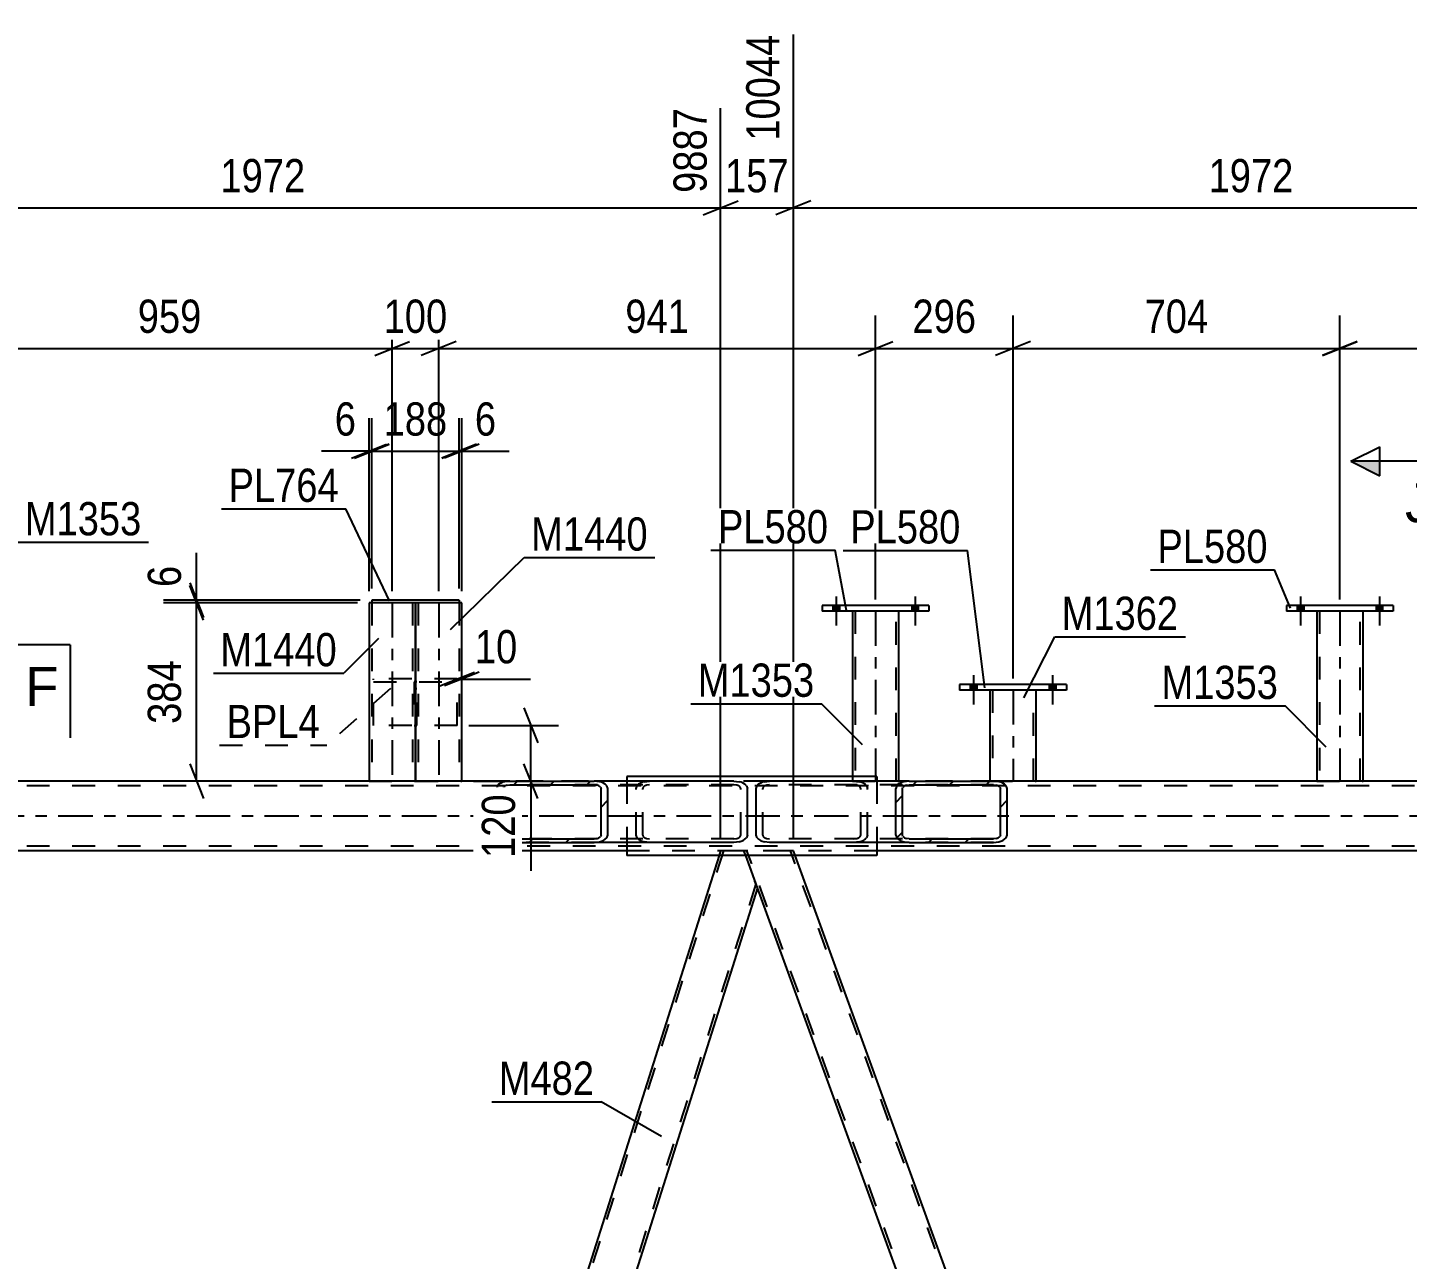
# Model space of a CAD drawing. Header units: millimetres. Extents: x -808 to 381, y -747 to 94.
# Drawn here: x -443.1 to -324.3, y -190.4 to -84.3 of the extents above; entities that cross this region are included whole.
import ezdxf

# ---------------------------------------------------------------- set-up
doc = ezdxf.new("R2010")
doc.units = ezdxf.units.MM
doc.linetypes.add('DXK_LINE_DOT2', pattern=[3.9198, 1.9599, -1.9599])
doc.linetypes.add('DXK_LINE_DOT3', pattern=[5.9187, 2.979, -0.9799, 0.9799, -0.9799])
doc.styles.add('Arial', font='arial.ttf', dxfattribs={"height": 0.2})
doc.styles.add('Arial Narrow', font='ARIALN.TTF', dxfattribs={"height": 0.2})

# ---------------------------------------------------------------- blocks, each defined once
blk = doc.blocks.new('Part-232923327-79878 - 79863')
at = {"linetype": 'Continuous'}
h = blk.add_hatch(dxfattribs=at)
h.set_pattern_fill('', scale=0.7, style=0, pattern_type=0)
h.set_pattern_definition([(45, (-402.6712, -154.072), (-1.57154, 1.57154), [])])
h.paths.add_polyline_path([(-402.76, -153.83), (-402.67, -154.07), (-402.42, -154.28), (-402.04, -154.42), (-401.6, -154.47), (-394.32, -154.47), (-393.87, -154.42), (-393.49, -154.28), (-393.24, -154.07), (-393.15, -153.83), (-393.15, -149.83), (-393.24, -149.58), (-393.49, -149.37), (-393.87, -149.24), (-394.32, -149.19), (-401.6, -149.19), (-402.04, -149.24), (-402.42, -149.37), (-402.67, -149.58), (-402.76, -149.83)])
h.paths.add_polyline_path([(-402.13, -149.7), (-402.01, -149.6), (-401.82, -149.53), (-401.6, -149.51), (-394.32, -149.51), (-394.09, -149.53), (-393.9, -149.6), (-393.78, -149.7), (-393.73, -149.83), (-393.73, -153.83), (-393.78, -153.95), (-393.9, -154.05), (-394.09, -154.12), (-394.32, -154.15), (-401.6, -154.15), (-401.82, -154.12), (-402.01, -154.05), (-402.13, -153.95), (-402.18, -153.83), (-402.18, -149.83)])
at = {"color": 2, "linetype": 'Continuous'}
for p, q in [((-402.67, -149.58), (-402.76, -149.83)), ((-402.18, -149.83), (-402.13, -149.7)), ((-401.6, -149.19), (-402.04, -149.24)), ((-401.82, -149.53), (-401.6, -149.51)), ((-401.6, -149.19), (-394.32, -149.19)), ((-401.6, -149.51), (-394.32, -149.51)), ((-382.29, -149.19), (-394.32, -149.19)), ((-393.87, -149.24), (-394.32, -149.19)), ((-394.32, -149.51), (-394.09, -149.53)), ((-393.78, -149.7), (-393.73, -149.83)), ((-393.15, -149.83), (-393.24, -149.58)), ((-382.29, -149.19), (-381.84, -149.24)), ((-381.21, -149.58), (-381.12, -149.83)), ((-402.76, -153.83), (-402.76, -149.83)), ((-402.18, -153.83), (-402.18, -149.83)), ((-393.73, -153.83), (-393.73, -149.83)), ((-393.15, -153.83), (-393.15, -149.83)), ((-381.12, -153.83), (-381.12, -149.83)), ((-402.76, -153.83), (-402.67, -154.07)), ((-402.13, -153.95), (-402.18, -153.83)), ((-402.04, -154.42), (-401.6, -154.47)), ((-401.6, -154.15), (-401.82, -154.12)), ((-401.6, -154.15), (-394.32, -154.15)), ((-401.6, -154.47), (-394.32, -154.47)), ((-394.09, -154.12), (-394.32, -154.15)), ((-394.32, -154.47), (-393.87, -154.42)), ((-382.29, -154.47), (-394.32, -154.47)), ((-393.73, -153.83), (-393.78, -153.95)), ((-393.24, -154.07), (-393.15, -153.83)), ((-381.84, -154.42), (-382.29, -154.47)), ((-381.12, -153.83), (-381.21, -154.07))]:
    blk.add_line(p, q, dxfattribs=at)
at = {"color": 7, "linetype": 'DXK_LINE_DOT2'}
for p, q in [((-401.6, -149.19), (-394.32, -149.19)), ((-382.29, -149.51), (-401.6, -149.51)), ((-390.73, -149.83), (-390.64, -149.58)), ((-390.1, -149.7), (-390.15, -149.83)), ((-390.01, -149.24), (-389.57, -149.19)), ((-389.57, -149.51), (-389.79, -149.53)), ((-382.06, -149.53), (-382.29, -149.51)), ((-381.7, -149.83), (-381.75, -149.7)), ((-390.73, -153.83), (-390.73, -149.83)), ((-390.15, -153.83), (-390.15, -149.83)), ((-381.7, -153.83), (-381.7, -149.83)), ((-382.29, -154.15), (-401.6, -154.15)), ((-394.32, -154.47), (-401.6, -154.47)), ((-390.64, -154.07), (-390.73, -153.83)), ((-390.15, -153.83), (-390.1, -153.95)), ((-389.57, -154.47), (-390.01, -154.42)), ((-389.79, -154.12), (-389.57, -154.15)), ((-382.29, -154.15), (-382.06, -154.12)), ((-381.75, -153.95), (-381.7, -153.83))]:
    blk.add_line(p, q, dxfattribs=at)
at = {"color": 2, "linetype": 'Continuous'}
for centre, radius, start, end in [((-401.86, -150.31), 1.09, 99.5182, 138.0637), ((-401.73, -150.07), 0.545, 99.5182, 138.0637), ((-394.18, -150.07), 0.545, 41.9363, 80.4819), ((-394.05, -150.31), 1.09, 41.9363, 80.4819), ((-382.02, -150.31), 1.09, 41.9363, 80.4819), ((-401.86, -153.34), 1.09, 221.9363, 260.4819), ((-401.73, -153.59), 0.545, 221.9363, 260.4819), ((-394.18, -153.59), 0.545, 279.5182, 318.0637), ((-394.05, -153.34), 1.09, 279.5182, 318.0637), ((-382.02, -153.34), 1.09, 279.5182, 318.0637)]:
    blk.add_arc(centre, radius, start, end, dxfattribs=at)
at = {"color": 7, "linetype": 'DXK_LINE_DOT2'}
for centre, radius, start, end in [((-389.83, -150.31), 1.09, 99.5182, 138.0637), ((-389.7, -150.07), 0.545, 99.5182, 138.0637), ((-382.15, -150.07), 0.545, 41.9363, 80.4819), ((-389.83, -153.34), 1.09, 221.9363, 260.4819), ((-389.7, -153.59), 0.545, 221.9363, 260.4819), ((-382.15, -153.59), 0.545, 279.5182, 318.0637)]:
    blk.add_arc(centre, radius, start, end, dxfattribs=at)
blk = doc.blocks.new('Bolt-232923327-142958 - 79863')
at = {"linetype": 'Continuous'}
for points in [[(-361.37, -140.86), (-361.93, -140.86), (-361.93, -141.34), (-361.37, -141.34)], [(-361.37, -140.86), (-361.93, -140.86), (-361.93, -141.34), (-361.37, -141.34)], [(-354.57, -140.86), (-355.13, -140.86), (-355.13, -141.34), (-354.57, -141.34)], [(-354.57, -140.86), (-355.13, -140.86), (-355.13, -141.34), (-354.57, -141.34)]]:
    blk.add_hatch(color=1, dxfattribs=at).paths.add_polyline_path(points)
at = {"color": 1, "linetype": 'Continuous'}
for p, q in [((-361.65, -140.06), (-361.65, -142.58)), ((-361.65, -140.06), (-361.65, -142.58)), ((-354.85, -140.06), (-354.85, -142.58)), ((-354.85, -140.06), (-354.85, -142.58)), ((-361.93, -140.86), (-361.93, -141.34)), ((-361.93, -140.86), (-361.93, -141.34)), ((-361.37, -140.86), (-361.37, -141.34)), ((-361.37, -140.86), (-361.37, -141.34)), ((-355.13, -140.86), (-355.13, -141.34)), ((-355.13, -140.86), (-355.13, -141.34)), ((-354.57, -140.86), (-354.57, -141.34)), ((-354.57, -140.86), (-354.57, -141.34))]:
    blk.add_line(p, q, dxfattribs=at)
blk = doc.blocks.new('Part-232923327-79938 - 79863')
at = {"color": 7, "linetype": 'DXK_LINE_DOT2'}
for p, q in [((-111.99, -149.59), (-743.62, -149.59)), ((-112.59, -149.19), (-657, -149.19)), ((-359.92, -149.19), (-401.59, -149.19)), ((-111.99, -154.79), (-743.62, -154.79)), ((-369.98, -155.19), (-391.53, -155.19))]:
    blk.add_line(p, q, dxfattribs=at)
at = {"color": 2, "linetype": 'Continuous'}
for p, q in [((-401.59, -149.19), (-445.05, -149.19)), ((-316.46, -149.19), (-359.92, -149.19)), ((-391.53, -155.19), (-455.12, -155.19)), ((-306.4, -155.19), (-369.98, -155.19))]:
    blk.add_line(p, q, dxfattribs=at)
at = {"color": 7, "linetype": 'DXK_LINE_DOT3'}
blk.add_line((-111.99, -152.19), (-743.62, -152.19), dxfattribs=at)
blk = doc.blocks.new('Part-232923327-142916 - 79863')
at = {"color": 7, "linetype": 'DXK_LINE_DOT2'}
for p, q in [((-406.13, -140.38), (-413.33, -140.38)), ((-413.33, -144.38), (-413.33, -140.38)), ((-413.33, -140.62), (-406.13, -140.62)), ((-406.13, -144.38), (-406.13, -140.38)), ((-406.13, -144.38), (-413.33, -144.38))]:
    blk.add_line(p, q, dxfattribs=at)
blk = doc.blocks.new('Part-232923327-142875 - 79863')
at = {"color": 2, "linetype": 'Continuous'}
for p, q in [((-325.49, -134.07), (-334.69, -134.07)), ((-334.69, -134.07), (-334.69, -134.55)), ((-325.49, -134.07), (-325.49, -134.55)), ((-325.49, -134.55), (-334.69, -134.55))]:
    blk.add_line(p, q, dxfattribs=at)
blk = doc.blocks.new('Part-232923327-142917 - 79863')
at = {"color": 7, "linetype": 'DXK_LINE_DOT2'}
for p, q in [((-409.61, -140.62), (-409.85, -140.62)), ((-409.85, -140.62), (-409.85, -144.38)), ((-409.85, -141.22), (-409.61, -141.22)), ((-409.61, -144.38), (-409.61, -140.62)), ((-409.85, -144.38), (-409.61, -144.38))]:
    blk.add_line(p, q, dxfattribs=at)
blk = doc.blocks.new('Part-232923327-79960 - 79863')
at = {"color": 2, "linetype": 'Continuous'}
for p, q in [((-391.53, -148.79), (-391.53, -149.19)), ((-369.98, -148.79), (-391.53, -148.79)), ((-369.98, -148.79), (-369.98, -149.19)), ((-391.53, -154.47), (-391.53, -155.59)), ((-369.98, -154.47), (-369.98, -155.59)), ((-369.98, -155.59), (-391.53, -155.59))]:
    blk.add_line(p, q, dxfattribs=at)
at = {"color": 7, "linetype": 'DXK_LINE_DOT2'}
for p, q in [((-391.53, -149.19), (-391.53, -154.47)), ((-369.98, -149.19), (-369.98, -154.47))]:
    blk.add_line(p, q, dxfattribs=at)
blk = doc.blocks.new('Part-232923327-79904 - 79863')
at = {"color": 7, "linetype": 'DXK_LINE_DOT2'}
for p, q in [((-377.17, -155.19), (-381.43, -155.19)), ((-380.26, -158.39), (-381.43, -155.19)), ((-337.86, -274.19), (-381.17, -155.19)), ((-334.12, -274.19), (-377.43, -155.19)), ((-377.03, -155.59), (-377.17, -155.19)), ((-333.86, -274.19), (-335.03, -270.98)), ((-338.12, -274.19), (-338.26, -273.79)), ((-338.12, -274.19), (-333.86, -274.19))]:
    blk.add_line(p, q, dxfattribs=at)
at = {"color": 2, "linetype": 'Continuous'}
for p, q in [((-335.03, -270.98), (-377.03, -155.59)), ((-338.26, -273.79), (-380.26, -158.39))]:
    blk.add_line(p, q, dxfattribs=at)
blk = doc.blocks.new('Part-232923327-79905 - 79863')
at = {"color": 7, "linetype": 'DXK_LINE_DOT2'}
for p, q in [((-462.31, -155.19), (-466.56, -155.19)), ((-465.4, -158.39), (-466.56, -155.19)), ((-423, -274.19), (-466.31, -155.19)), ((-419.25, -274.19), (-462.56, -155.19)), ((-462.16, -155.59), (-462.31, -155.19)), ((-418.99, -274.19), (-420.16, -270.98)), ((-423.25, -274.19), (-423.4, -273.79)), ((-423.25, -274.19), (-418.99, -274.19))]:
    blk.add_line(p, q, dxfattribs=at)
at = {"color": 2, "linetype": 'Continuous'}
for p, q in [((-420.16, -270.98), (-462.16, -155.59)), ((-423.4, -273.79), (-465.4, -158.39))]:
    blk.add_line(p, q, dxfattribs=at)
blk = doc.blocks.new('Part-232923327-79910 - 79863')
at = {"color": 2, "linetype": 'Continuous'}
for p, q in [((-298.43, -155.59), (-335.03, -270.98)), ((-295.4, -157.65), (-296.15, -155.59)), ((-295.13, -158.39), (-295.4, -157.65)), ((-295.13, -158.39), (-331.72, -273.79)), ((-334.01, -273.79), (-335.03, -270.98))]:
    blk.add_line(p, q, dxfattribs=at)
at = {"color": 7, "linetype": 'DXK_LINE_DOT2'}
for p, q in [((-298.06, -155.19), (-334.89, -271.35)), ((-298.31, -155.19), (-298.43, -155.59)), ((-296.3, -155.19), (-298.31, -155.19)), ((-296.15, -155.59), (-296.3, -155.19)), ((-295.26, -158.02), (-332.1, -274.19)), ((-295.13, -158.39), (-295.35, -157.79)), ((-333.86, -274.19), (-334.01, -273.79)), ((-331.85, -274.19), (-333.86, -274.19)), ((-331.72, -273.79), (-331.85, -274.19))]:
    blk.add_line(p, q, dxfattribs=at)
blk = doc.blocks.new('Part-232923327-79911 - 79863')
at = {"color": 2, "linetype": 'Continuous'}
for p, q in [((-383.57, -155.59), (-420.16, -270.98)), ((-380.53, -157.65), (-381.28, -155.59)), ((-380.26, -158.39), (-380.53, -157.65)), ((-380.26, -158.39), (-416.85, -273.79)), ((-419.14, -273.79), (-420.16, -270.98))]:
    blk.add_line(p, q, dxfattribs=at)
at = {"color": 7, "linetype": 'DXK_LINE_DOT2'}
for p, q in [((-383.19, -155.19), (-420.03, -271.35)), ((-383.44, -155.19), (-383.57, -155.59)), ((-381.43, -155.19), (-383.44, -155.19)), ((-381.28, -155.59), (-381.43, -155.19)), ((-380.4, -158.02), (-417.23, -274.19)), ((-380.26, -158.39), (-380.48, -157.79)), ((-418.99, -274.19), (-419.14, -273.79)), ((-416.98, -274.19), (-418.99, -274.19)), ((-416.85, -273.79), (-416.98, -274.19))]:
    blk.add_line(p, q, dxfattribs=at)
blk = doc.blocks.new('Part-232923327-79947 - 79863')
at = {"linetype": 'Continuous'}
h = blk.add_hatch(dxfattribs=at)
h.set_pattern_fill('', scale=0.7, style=0, pattern_type=0)
h.set_pattern_definition([(45, (-368.2736, -154.072), (-1.57154, 1.57154), [])])
h.paths.add_polyline_path([(-368.36, -153.83), (-368.27, -154.07), (-368.02, -154.28), (-367.64, -154.42), (-367.2, -154.47), (-359.92, -154.47), (-359.47, -154.42), (-359.1, -154.28), (-358.84, -154.07), (-358.75, -153.83), (-358.75, -149.83), (-358.84, -149.58), (-359.1, -149.37), (-359.47, -149.24), (-359.92, -149.19), (-367.2, -149.19), (-367.64, -149.24), (-368.02, -149.37), (-368.27, -149.58), (-368.36, -149.83)])
h.paths.add_polyline_path([(-367.74, -149.7), (-367.61, -149.6), (-367.42, -149.53), (-367.2, -149.51), (-359.92, -149.51), (-359.7, -149.53), (-359.51, -149.6), (-359.38, -149.7), (-359.34, -149.83), (-359.34, -153.83), (-359.38, -153.95), (-359.51, -154.05), (-359.7, -154.12), (-359.92, -154.15), (-367.2, -154.15), (-367.42, -154.12), (-367.61, -154.05), (-367.74, -153.95), (-367.78, -153.83), (-367.78, -149.83)])
at = {"color": 2, "linetype": 'Continuous'}
for p, q in [((-380.39, -149.83), (-380.3, -149.58)), ((-379.67, -149.24), (-379.23, -149.19)), ((-367.2, -149.19), (-379.23, -149.19)), ((-368.27, -149.58), (-368.36, -149.83)), ((-367.78, -149.83), (-367.74, -149.7)), ((-367.2, -149.19), (-367.64, -149.24)), ((-367.42, -149.53), (-367.2, -149.51)), ((-367.2, -149.19), (-359.92, -149.19)), ((-367.2, -149.51), (-359.92, -149.51)), ((-359.47, -149.24), (-359.92, -149.19)), ((-359.92, -149.51), (-359.7, -149.53)), ((-359.38, -149.7), (-359.34, -149.83)), ((-358.75, -149.83), (-358.84, -149.58)), ((-380.39, -153.83), (-380.39, -149.83)), ((-368.36, -153.83), (-368.36, -149.83)), ((-367.78, -153.83), (-367.78, -149.83)), ((-359.34, -153.83), (-359.34, -149.83)), ((-358.75, -153.83), (-358.75, -149.83)), ((-380.3, -154.07), (-380.39, -153.83)), ((-379.23, -154.47), (-379.67, -154.42)), ((-367.2, -154.47), (-379.23, -154.47)), ((-368.36, -153.83), (-368.27, -154.07)), ((-367.74, -153.95), (-367.78, -153.83)), ((-367.64, -154.42), (-367.2, -154.47)), ((-367.2, -154.15), (-367.42, -154.12)), ((-367.2, -154.15), (-359.92, -154.15)), ((-367.2, -154.47), (-359.92, -154.47)), ((-359.7, -154.12), (-359.92, -154.15)), ((-359.92, -154.47), (-359.47, -154.42)), ((-359.34, -153.83), (-359.38, -153.95)), ((-358.84, -154.07), (-358.75, -153.83))]:
    blk.add_line(p, q, dxfattribs=at)
at = {"color": 7, "linetype": 'DXK_LINE_DOT2'}
for p, q in [((-379.77, -149.7), (-379.81, -149.83)), ((-379.23, -149.51), (-379.45, -149.53)), ((-359.92, -149.51), (-379.23, -149.51)), ((-371.95, -149.19), (-371.5, -149.24)), ((-371.73, -149.53), (-371.95, -149.51)), ((-371.37, -149.83), (-371.41, -149.7)), ((-370.87, -149.58), (-370.78, -149.83)), ((-359.92, -149.19), (-367.2, -149.19)), ((-379.81, -153.83), (-379.81, -149.83)), ((-371.37, -153.83), (-371.37, -149.83)), ((-370.78, -153.83), (-370.78, -149.83)), ((-379.81, -153.83), (-379.77, -153.95)), ((-379.45, -154.12), (-379.23, -154.15)), ((-359.92, -154.15), (-379.23, -154.15)), ((-371.95, -154.15), (-371.73, -154.12)), ((-371.5, -154.42), (-371.95, -154.47)), ((-371.41, -153.95), (-371.37, -153.83)), ((-370.78, -153.83), (-370.87, -154.07)), ((-359.92, -154.47), (-367.2, -154.47))]:
    blk.add_line(p, q, dxfattribs=at)
at = {"color": 2, "linetype": 'Continuous'}
for centre, radius, start, end in [((-379.49, -150.31), 1.09, 99.5182, 138.0637), ((-367.46, -150.31), 1.09, 99.5182, 138.0637), ((-367.33, -150.07), 0.545, 99.5182, 138.0637), ((-359.79, -150.07), 0.545, 41.9363, 80.4819), ((-359.65, -150.31), 1.09, 41.9363, 80.4819), ((-379.49, -153.34), 1.09, 221.9363, 260.4819), ((-367.46, -153.34), 1.09, 221.9363, 260.4819), ((-367.33, -153.59), 0.545, 221.9363, 260.4819), ((-359.79, -153.59), 0.545, 279.5182, 318.0637), ((-359.65, -153.34), 1.09, 279.5182, 318.0637)]:
    blk.add_arc(centre, radius, start, end, dxfattribs=at)
at = {"color": 7, "linetype": 'DXK_LINE_DOT2'}
for centre, radius, start, end in [((-379.36, -150.07), 0.545, 99.5182, 138.0637), ((-371.82, -150.07), 0.545, 41.9363, 80.4819), ((-371.68, -150.31), 1.09, 41.9363, 80.4819), ((-379.36, -153.59), 0.545, 221.9363, 260.4819), ((-371.82, -153.59), 0.545, 279.5182, 318.0637), ((-371.68, -153.34), 1.09, 279.5182, 318.0637)]:
    blk.add_arc(centre, radius, start, end, dxfattribs=at)
blk = doc.blocks.new('Part-232923327-142867 - 79863')
at = {"color": 2, "linetype": 'Continuous'}
for p, q in [((-413.73, -133.83), (-413.73, -149.19)), ((-413.69, -133.83), (-413.73, -133.83)), ((-409.8, -133.83), (-413.69, -133.83)), ((-409.73, -149.19), (-409.73, -133.83))]:
    blk.add_line(p, q, dxfattribs=at)
at = {"color": 7, "linetype": 'DXK_LINE_DOT2'}
for p, q in [((-413.49, -133.83), (-413.49, -149.19)), ((-413.49, -133.83), (-413.47, -133.83)), ((-409.97, -133.83), (-409.97, -149.19)), ((-409.77, -133.83), (-409.8, -133.83)), ((-409.77, -133.83), (-409.8, -133.83)), ((-409.73, -133.83), (-409.77, -133.83)), ((-409.77, -133.83), (-409.73, -133.83)), ((-413.73, -149.19), (-413.73, -149.19)), ((-413.73, -149.19), (-409.73, -149.19)), ((-409.73, -149.19), (-409.73, -149.19)), ((-409.73, -149.19), (-409.73, -149.19))]:
    blk.add_line(p, q, dxfattribs=at)
at = {"color": 7, "linetype": 'DXK_LINE_DOT3'}
blk.add_line((-411.73, -133.83), (-411.73, -149.19), dxfattribs=at)
blk = doc.blocks.new('Part-232923327-142870 - 79863')
at = {"color": 2, "linetype": 'Continuous'}
for p, q in [((-372.09, -134.55), (-372.09, -148.79)), ((-368.09, -149.19), (-368.09, -134.55))]:
    blk.add_line(p, q, dxfattribs=at)
at = {"color": 7, "linetype": 'DXK_LINE_DOT2'}
for p, q in [((-368.09, -134.55), (-372.09, -134.55)), ((-371.85, -134.55), (-371.85, -149.19)), ((-368.33, -149.19), (-368.33, -134.55)), ((-372.09, -148.79), (-372.09, -149.19)), ((-372.09, -149.19), (-368.09, -149.19)), ((-368.09, -149.19), (-368.09, -149.19)), ((-368.09, -149.19), (-368.09, -149.19))]:
    blk.add_line(p, q, dxfattribs=at)
at = {"color": 7, "linetype": 'DXK_LINE_DOT3'}
blk.add_line((-370.09, -134.55), (-370.09, -149.19), dxfattribs=at)
blk = doc.blocks.new('Part-232923327-142871 - 79863')
at = {"color": 2, "linetype": 'Continuous'}
for p, q in [((-365.49, -134.07), (-374.69, -134.07)), ((-374.69, -134.07), (-374.69, -134.55)), ((-365.49, -134.07), (-365.49, -134.55)), ((-365.49, -134.55), (-374.69, -134.55))]:
    blk.add_line(p, q, dxfattribs=at)
blk = doc.blocks.new('Part-232923327-142874 - 79863')
at = {"color": 2, "linetype": 'Continuous'}
for p, q in [((-332.09, -134.55), (-332.09, -149.19)), ((-328.09, -149.19), (-328.09, -134.55))]:
    blk.add_line(p, q, dxfattribs=at)
at = {"color": 7, "linetype": 'DXK_LINE_DOT2'}
for p, q in [((-328.09, -134.55), (-332.09, -134.55)), ((-331.85, -134.55), (-331.85, -149.19)), ((-328.33, -149.19), (-328.33, -134.55)), ((-332.09, -149.19), (-332.09, -149.19)), ((-332.09, -149.19), (-328.09, -149.19)), ((-328.09, -149.19), (-328.09, -149.19)), ((-328.09, -149.19), (-328.09, -149.19))]:
    blk.add_line(p, q, dxfattribs=at)
at = {"color": 7, "linetype": 'DXK_LINE_DOT3'}
blk.add_line((-330.09, -134.55), (-330.09, -149.19), dxfattribs=at)
blk = doc.blocks.new('Part-232923327-142905 - 79863')
at = {"color": 2, "linetype": 'Continuous'}
for p, q in [((-360.25, -141.34), (-360.25, -149.19)), ((-356.25, -149.19), (-356.25, -141.34))]:
    blk.add_line(p, q, dxfattribs=at)
at = {"color": 7, "linetype": 'DXK_LINE_DOT2'}
for p, q in [((-356.25, -141.34), (-360.25, -141.34)), ((-360.01, -141.34), (-360.01, -149.19)), ((-356.49, -149.19), (-356.49, -141.34)), ((-360.25, -149.19), (-360.25, -149.19)), ((-360.25, -149.19), (-356.25, -149.19)), ((-356.25, -149.19), (-356.25, -149.19)), ((-356.25, -149.19), (-356.25, -149.19))]:
    blk.add_line(p, q, dxfattribs=at)
at = {"color": 7, "linetype": 'DXK_LINE_DOT3'}
blk.add_line((-358.25, -141.34), (-358.25, -149.19), dxfattribs=at)
blk = doc.blocks.new('Part-232923327-142906 - 79863')
at = {"color": 2, "linetype": 'Continuous'}
for p, q in [((-353.65, -140.86), (-362.85, -140.86)), ((-362.85, -140.86), (-362.85, -141.34)), ((-353.65, -141.34), (-362.85, -141.34)), ((-353.65, -140.86), (-353.65, -141.34))]:
    blk.add_line(p, q, dxfattribs=at)
blk = doc.blocks.new('Part-232923327-142914 - 79863')
at = {"color": 2, "linetype": 'Continuous'}
for p, q in [((-409.73, -133.83), (-409.73, -149.19)), ((-406.21, -133.83), (-409.66, -133.83)), ((-405.73, -133.83), (-406.21, -133.83)), ((-405.73, -149.19), (-405.73, -133.83))]:
    blk.add_line(p, q, dxfattribs=at)
at = {"color": 7, "linetype": 'DXK_LINE_DOT2'}
for p, q in [((-409.66, -133.83), (-409.73, -133.83)), ((-409.49, -133.83), (-409.49, -149.19)), ((-409.49, -133.83), (-409.47, -133.83)), ((-405.97, -133.83), (-405.97, -149.19)), ((-409.73, -149.19), (-409.73, -149.19)), ((-409.73, -149.19), (-405.73, -149.19)), ((-405.73, -149.19), (-405.73, -149.19)), ((-405.73, -149.19), (-405.73, -149.19))]:
    blk.add_line(p, q, dxfattribs=at)
at = {"color": 7, "linetype": 'DXK_LINE_DOT3'}
blk.add_line((-407.73, -133.83), (-407.73, -149.19), dxfattribs=at)
blk = doc.blocks.new('Part-232923327-142915 - 79863')
at = {"color": 2, "linetype": 'Continuous'}
for p, q in [((-405.97, -133.59), (-413.49, -133.59)), ((-413.49, -133.59), (-413.49, -133.83)), ((-409.66, -133.83), (-409.8, -133.83)), ((-405.97, -133.59), (-405.97, -133.83))]:
    blk.add_line(p, q, dxfattribs=at)
at = {"color": 7, "linetype": 'DXK_LINE_DOT2'}
for p, q in [((-409.8, -133.83), (-413.49, -133.83)), ((-405.97, -133.83), (-409.66, -133.83))]:
    blk.add_line(p, q, dxfattribs=at)
blk = doc.blocks.new('Bolt-232923327-142942 - 79863')
at = {"linetype": 'Continuous'}
for points in [[(-373.21, -134.07), (-373.77, -134.07), (-373.77, -134.55), (-373.21, -134.55)], [(-373.21, -134.07), (-373.77, -134.07), (-373.77, -134.55), (-373.21, -134.55)], [(-366.41, -134.07), (-366.97, -134.07), (-366.97, -134.55), (-366.41, -134.55)], [(-366.41, -134.07), (-366.97, -134.07), (-366.97, -134.55), (-366.41, -134.55)]]:
    blk.add_hatch(color=1, dxfattribs=at).paths.add_polyline_path(points)
at = {"color": 1, "linetype": 'Continuous'}
for p, q in [((-373.77, -134.07), (-373.77, -134.55)), ((-373.77, -134.07), (-373.77, -134.55)), ((-373.49, -133.27), (-373.49, -135.79)), ((-373.49, -133.27), (-373.49, -135.79)), ((-373.21, -134.07), (-373.21, -134.55)), ((-373.21, -134.07), (-373.21, -134.55)), ((-366.97, -134.07), (-366.97, -134.55)), ((-366.97, -134.07), (-366.97, -134.55)), ((-366.69, -133.27), (-366.69, -135.79)), ((-366.69, -133.27), (-366.69, -135.79)), ((-366.41, -134.07), (-366.41, -134.55)), ((-366.41, -134.07), (-366.41, -134.55))]:
    blk.add_line(p, q, dxfattribs=at)
blk = doc.blocks.new('Bolt-232923327-142944 - 79863')
at = {"linetype": 'Continuous'}
for points in [[(-333.21, -134.07), (-333.77, -134.07), (-333.77, -134.55), (-333.21, -134.55)], [(-333.21, -134.07), (-333.77, -134.07), (-333.77, -134.55), (-333.21, -134.55)], [(-326.41, -134.07), (-326.97, -134.07), (-326.97, -134.55), (-326.41, -134.55)], [(-326.41, -134.07), (-326.97, -134.07), (-326.97, -134.55), (-326.41, -134.55)]]:
    blk.add_hatch(color=1, dxfattribs=at).paths.add_polyline_path(points)
at = {"color": 1, "linetype": 'Continuous'}
for p, q in [((-333.77, -134.07), (-333.77, -134.55)), ((-333.77, -134.07), (-333.77, -134.55)), ((-333.49, -133.27), (-333.49, -135.79)), ((-333.49, -133.27), (-333.49, -135.79)), ((-333.21, -134.07), (-333.21, -134.55)), ((-333.21, -134.07), (-333.21, -134.55)), ((-326.97, -134.07), (-326.97, -134.55)), ((-326.97, -134.07), (-326.97, -134.55)), ((-326.69, -133.27), (-326.69, -135.79)), ((-326.69, -133.27), (-326.69, -135.79)), ((-326.41, -134.07), (-326.41, -134.55)), ((-326.41, -134.07), (-326.41, -134.55))]:
    blk.add_line(p, q, dxfattribs=at)
blk = doc.blocks.new('StraightDimension-232923327-157722 - 79863')
at = {"color": 7, "linetype": 'Continuous'}
for p, q in [((-405.97, -132.59), (-405.97, -117.92)), ((-405.73, -132.83), (-405.73, -117.92)), ((-407.47, -121.37), (-404.47, -120.17)), ((-404.23, -120.17), (-407.23, -121.37)), ((-405.97, -120.77), (-405.73, -120.77)), ((-405.73, -120.77), (-401.65, -120.77)), ((-405.73, -120.77), (-401.65, -120.77))]:
    blk.add_line(p, q, dxfattribs=at)
at = {"color": 0}
blk.add_wipeout([(-402.18, -120.02), (-402.18, -115.82), (-405.21, -115.82), (-405.21, -120.02)], dxfattribs=at)
at = {"color": 3, "style": 'Arial Narrow'}
blk.add_text('6', height=2.86, dxfattribs=at).set_placement((-404.61, -119.42))
blk = doc.blocks.new('StraightDimension-232923327-157723 - 79863')
at = {"color": 7, "linetype": 'Continuous'}
for p, q in [((-413.49, -132.59), (-413.49, -117.92)), ((-405.97, -132.59), (-405.97, -117.92)), ((-414.99, -121.37), (-411.99, -120.17)), ((-413.49, -120.77), (-405.97, -120.77)), ((-404.47, -120.17), (-407.47, -121.37))]:
    blk.add_line(p, q, dxfattribs=at)
at = {"color": 0}
blk.add_wipeout([(-406.39, -120.02), (-406.39, -115.82), (-413.07, -115.82), (-413.07, -120.02)], dxfattribs=at)
at = {"color": 3, "style": 'Arial Narrow'}
blk.add_text('188', height=2.863, dxfattribs=at).set_placement((-412.47, -119.42))
blk = doc.blocks.new('StraightDimension-232923327-156599 - 79863')
at = {"color": 7, "linetype": 'Continuous'}
for p, q in [((-330.09, -133.55), (-330.09, -109.07)), ((-307.17, -140.34), (-307.17, -109.07)), ((-328.59, -111.32), (-331.59, -112.52)), ((-308.67, -112.52), (-305.67, -111.32)), ((-330.09, -111.92), (-307.17, -111.92))]:
    blk.add_line(p, q, dxfattribs=at)
at = {"color": 0}
blk.add_wipeout([(-315.29, -111.17), (-315.29, -106.97), (-321.97, -106.97), (-321.97, -111.17)], dxfattribs=at)
at = {"color": 3, "style": 'Arial Narrow'}
blk.add_text('573', height=2.863, dxfattribs=at).set_placement((-321.37, -110.57))
blk = doc.blocks.new('StraightDimension-232923327-123361 - 79863')
at = {"color": 7, "linetype": 'Continuous'}
for p, q in [((-377.17, -154.19), (-377.17, -84.87)), ((-383.44, -154.19), (-383.44, -91.2)), ((-384.94, -100.41), (-381.94, -99.21)), ((-383.44, -99.81), (-377.17, -99.81)), ((-375.67, -99.21), (-378.67, -100.41))]:
    blk.add_line(p, q, dxfattribs=at)
at = {"color": 0}
blk.add_wipeout([(-376.97, -99.06), (-376.97, -94.86), (-383.65, -94.86), (-383.65, -99.06)], dxfattribs=at)
at = {"color": 3, "style": 'Arial Narrow'}
blk.add_text('157', height=2.863, dxfattribs=at).set_placement((-383.05, -98.46))
at = {"color": 0, "linetype": 'Continuous'}
blk.add_wipeout([(-377.77, -84.27), (-381.97, -84.27), (-381.97, -94.61), (-377.77, -94.61)], dxfattribs=at)
at = {"color": 3, "linetype": 'Continuous', "style": 'Arial Narrow'}
blk.add_text('10044', height=2.863, rotation=90.0002, dxfattribs=at).set_placement((-378.37, -94.01))
blk = doc.blocks.new('StraightDimension-232923327-157724 - 79863')
at = {"color": 7, "linetype": 'Continuous'}
for p, q in [((-413.73, -132.83), (-413.73, -117.92)), ((-413.49, -132.59), (-413.49, -117.92)), ((-413.73, -120.77), (-417.81, -120.77)), ((-413.73, -120.77), (-417.81, -120.77)), ((-415.23, -121.37), (-412.23, -120.17)), ((-411.99, -120.17), (-414.99, -121.37)), ((-413.73, -120.77), (-413.49, -120.77))]:
    blk.add_line(p, q, dxfattribs=at)
at = {"color": 0}
blk.add_wipeout([(-414.26, -120.02), (-414.26, -115.82), (-417.28, -115.82), (-417.28, -120.02)], dxfattribs=at)
at = {"color": 3, "style": 'Arial Narrow'}
blk.add_text('6', height=2.86, dxfattribs=at).set_placement((-416.68, -119.42))
blk = doc.blocks.new('StraightDimension-232923327-156604 - 79863')
at = {"color": 7, "linetype": 'Continuous'}
for p, q in [((-450.09, -133.55), (-450.09, -109.07)), ((-411.73, -132.83), (-411.73, -109.07)), ((-448.59, -111.32), (-451.59, -112.52)), ((-413.23, -112.52), (-410.23, -111.32)), ((-450.09, -111.92), (-411.73, -111.92))]:
    blk.add_line(p, q, dxfattribs=at)
at = {"color": 0}
blk.add_wipeout([(-427.57, -111.17), (-427.57, -106.97), (-434.25, -106.97), (-434.25, -111.17)], dxfattribs=at)
at = {"color": 3, "style": 'Arial Narrow'}
blk.add_text('959', height=2.863, dxfattribs=at).set_placement((-433.65, -110.57))
blk = doc.blocks.new('StraightDimension-232923327-156600 - 79863')
at = {"color": 7, "linetype": 'Continuous'}
for p, q in [((-358.25, -140.34), (-358.25, -109.07)), ((-330.09, -133.55), (-330.09, -109.07)), ((-356.75, -111.32), (-359.75, -112.52)), ((-331.59, -112.52), (-328.59, -111.32)), ((-358.25, -111.92), (-330.09, -111.92))]:
    blk.add_line(p, q, dxfattribs=at)
at = {"color": 0}
blk.add_wipeout([(-340.83, -111.17), (-340.83, -106.97), (-347.51, -106.97), (-347.51, -111.17)], dxfattribs=at)
at = {"color": 3, "style": 'Arial Narrow'}
blk.add_text('704', height=2.863, dxfattribs=at).set_placement((-346.91, -110.57))
blk = doc.blocks.new('StraightDimension-232923327-123360 - 79863')
at = {"color": 7, "linetype": 'Continuous'}
for p, q in [((-377.17, -154.19), (-377.17, -84.87)), ((-298.31, -154.19), (-298.31, -89.37)), ((-375.67, -99.21), (-378.67, -100.41)), ((-377.17, -99.81), (-298.31, -99.81)), ((-299.81, -100.41), (-296.81, -99.21))]:
    blk.add_line(p, q, dxfattribs=at)
at = {"color": 0}
blk.add_wipeout([(-333.48, -99.06), (-333.48, -94.86), (-342, -94.86), (-342, -99.06)], dxfattribs=at)
at = {"color": 3, "style": 'Arial Narrow'}
blk.add_text('1972', height=2.863, dxfattribs=at).set_placement((-341.4, -98.46))
at = {"color": 0, "linetype": 'Continuous'}
blk.add_wipeout([(-298.91, -88.77), (-303.11, -88.77), (-303.11, -99.11), (-298.91, -99.11)], dxfattribs=at)
at = {"color": 3, "linetype": 'Continuous', "style": 'Arial Narrow'}
blk.add_text('12015', height=2.863, rotation=90.0002, dxfattribs=at).set_placement((-299.51, -98.51))
blk = doc.blocks.new('StraightDimension-232923327-123362 - 79863')
at = {"color": 7, "linetype": 'Continuous'}
for p, q in [((-462.31, -154.19), (-462.31, -86.7)), ((-383.44, -154.19), (-383.44, -91.2)), ((-460.81, -99.21), (-463.81, -100.41)), ((-462.31, -99.81), (-383.44, -99.81)), ((-384.94, -100.41), (-381.94, -99.21))]:
    blk.add_line(p, q, dxfattribs=at)
at = {"color": 0}
blk.add_wipeout([(-418.62, -99.06), (-418.62, -94.86), (-427.13, -94.86), (-427.13, -99.06)], dxfattribs=at)
at = {"color": 3, "style": 'Arial Narrow'}
blk.add_text('1972', height=2.863, dxfattribs=at).set_placement((-426.53, -98.46))
at = {"color": 0, "linetype": 'Continuous'}
blk.add_wipeout([(-384.04, -90.6), (-388.24, -90.6), (-388.24, -99.11), (-384.04, -99.11)], dxfattribs=at)
at = {"color": 3, "linetype": 'Continuous', "style": 'Arial Narrow'}
blk.add_text('9887', height=2.863, rotation=90.0002, dxfattribs=at).set_placement((-384.64, -98.51))
blk = doc.blocks.new('StraightDimension-232923327-156601 - 79863')
at = {"color": 7, "linetype": 'Continuous'}
for p, q in [((-370.09, -133.55), (-370.09, -109.07)), ((-358.25, -140.34), (-358.25, -109.07)), ((-371.59, -112.52), (-368.59, -111.32)), ((-356.75, -111.32), (-359.75, -112.52)), ((-370.09, -111.92), (-358.25, -111.92))]:
    blk.add_line(p, q, dxfattribs=at)
at = {"color": 0}
blk.add_wipeout([(-360.83, -111.17), (-360.83, -106.97), (-367.51, -106.97), (-367.51, -111.17)], dxfattribs=at)
at = {"color": 3, "style": 'Arial Narrow'}
blk.add_text('296', height=2.863, dxfattribs=at).set_placement((-366.91, -110.57))
blk = doc.blocks.new('StraightDimension-232923327-156602 - 79863')
at = {"color": 7, "linetype": 'Continuous'}
for p, q in [((-407.73, -132.83), (-407.73, -109.07)), ((-370.09, -133.55), (-370.09, -109.07)), ((-406.23, -111.32), (-409.23, -112.52)), ((-371.59, -112.52), (-368.59, -111.32)), ((-407.73, -111.92), (-370.09, -111.92))]:
    blk.add_line(p, q, dxfattribs=at)
at = {"color": 0}
blk.add_wipeout([(-385.57, -111.17), (-385.57, -106.97), (-392.25, -106.97), (-392.25, -111.17)], dxfattribs=at)
at = {"color": 3, "style": 'Arial Narrow'}
blk.add_text('941', height=2.863, dxfattribs=at).set_placement((-391.65, -110.57))
blk = doc.blocks.new('StraightDimension-232923327-156603 - 79863')
at = {"color": 7, "linetype": 'Continuous'}
for p, q in [((-411.73, -132.83), (-411.73, -109.07)), ((-407.73, -132.83), (-407.73, -109.07)), ((-413.23, -112.52), (-410.23, -111.32)), ((-406.23, -111.32), (-409.23, -112.52)), ((-411.73, -111.92), (-407.73, -111.92))]:
    blk.add_line(p, q, dxfattribs=at)
at = {"color": 0}
blk.add_wipeout([(-406.39, -111.17), (-406.39, -106.97), (-413.07, -106.97), (-413.07, -111.17)], dxfattribs=at)
at = {"color": 3, "style": 'Arial Narrow'}
blk.add_text('100', height=2.863, dxfattribs=at).set_placement((-412.47, -110.57))
blk = doc.blocks.new('StraightDimension-232923327-157753 - 79863')
at = {"color": 7, "linetype": 'Continuous'}
for p, q in [((-428.58, -133.59), (-428.58, -129.51)), ((-428.58, -133.59), (-428.58, -129.51)), ((-429.18, -132.09), (-427.98, -135.09)), ((-427.98, -135.33), (-429.18, -132.33)), ((-414.49, -133.59), (-431.43, -133.59)), ((-414.73, -133.83), (-431.43, -133.83)), ((-428.58, -133.83), (-428.58, -133.59))]:
    blk.add_line(p, q, dxfattribs=at)
at = {"color": 0}
blk.add_wipeout([(-429.33, -130.03), (-433.53, -130.03), (-433.53, -133.06), (-429.33, -133.06)], dxfattribs=at)
at = {"color": 3, "style": 'Arial Narrow'}
blk.add_text('6', height=2.86, rotation=90.0002, dxfattribs=at).set_placement((-429.93, -132.46))
blk = doc.blocks.new('StraightDimension-232923327-157754 - 79863')
at = {"color": 7, "linetype": 'Continuous'}
for p, q in [((-427.98, -135.33), (-429.18, -132.33)), ((-414.73, -133.83), (-431.43, -133.83)), ((-428.58, -149.19), (-428.58, -133.83)), ((-429.18, -147.69), (-427.98, -150.69)), ((-414.73, -149.19), (-431.43, -149.19))]:
    blk.add_line(p, q, dxfattribs=at)
at = {"color": 0}
blk.add_wipeout([(-429.33, -138.17), (-433.53, -138.17), (-433.53, -144.85), (-429.33, -144.85)], dxfattribs=at)
at = {"color": 3, "style": 'Arial Narrow'}
blk.add_text('384', height=2.863, rotation=90.0002, dxfattribs=at).set_placement((-429.93, -144.25))
blk = doc.blocks.new('StraightDimension-232923327-157780 - 79863')
at = {"color": 7, "linetype": 'Continuous'}
for p, q in [((-400.4, -142.88), (-399.2, -145.88)), ((-405.13, -144.38), (-397.4, -144.38)), ((-399.8, -149.19), (-399.8, -144.38)), ((-399.2, -150.69), (-400.4, -147.69)), ((-404.73, -149.19), (-397.4, -149.19)), ((-399.8, -149.19), (-399.8, -156.92)), ((-399.8, -149.19), (-399.8, -156.92))]:
    blk.add_line(p, q, dxfattribs=at)
at = {"color": 0}
blk.add_wipeout([(-400.55, -149.71), (-404.75, -149.71), (-404.75, -156.4), (-400.55, -156.4)], dxfattribs=at)
at = {"color": 3, "style": 'Arial Narrow'}
blk.add_text('120', height=2.863, rotation=90.0002, dxfattribs=at).set_placement((-401.15, -155.8))
blk = doc.blocks.new('StraightDimension-232923327-157793 - 79863')
at = {"color": 7, "linetype": 'Continuous'}
for p, q in [((-407.63, -140.99), (-404.63, -139.79)), ((-404.23, -139.79), (-407.23, -140.99)), ((-406.13, -140.39), (-405.73, -140.39)), ((-406.13, -140.39), (-406.13, -140.39)), ((-405.73, -140.39), (-405.73, -140.39)), ((-405.73, -140.39), (-399.82, -140.39)), ((-405.73, -140.39), (-399.82, -140.39))]:
    blk.add_line(p, q, dxfattribs=at)
at = {"color": 0}
blk.add_wipeout([(-400.35, -139.64), (-400.35, -135.44), (-405.21, -135.44), (-405.21, -139.64)], dxfattribs=at)
at = {"color": 3, "style": 'Arial Narrow'}
blk.add_text('10', height=2.863, dxfattribs=at).set_placement((-404.61, -139.04))
blk = doc.blocks.new('Mark-232923327-157493 - 79863')
at = {"color": 30, "linetype": 'Continuous'}
for p in [(-372.87, -129.31), (-360.67, -141.16)]:
    blk.add_line(p, (-362.16, -129.31), dxfattribs=at)
at = {"color": 0}
blk.add_wipeout([(-362.76, -128.71), (-362.76, -125.71), (-372.27, -125.71), (-372.27, -128.71)], dxfattribs=at)
blk.add_wipeout([(-362.76, -128.71), (-362.76, -125.71), (-372.27, -125.71), (-372.27, -128.71)], dxfattribs=at)
at = {"color": 3, "style": 'Arial Narrow'}
blk.add_text('PL580', height=2.863, dxfattribs=at).set_placement((-372.27, -128.71))
blk = doc.blocks.new('Mark-232923327-157514 - 79863')
at = {"color": 30, "linetype": 'Continuous'}
for p in [(-426.43, -125.73), (-411.97, -133.65)]:
    blk.add_line(p, (-415.73, -125.73), dxfattribs=at)
at = {"color": 0}
blk.add_wipeout([(-416.33, -125.13), (-416.33, -122.13), (-425.83, -122.13), (-425.83, -125.13)], dxfattribs=at)
blk.add_wipeout([(-416.33, -125.13), (-416.33, -122.13), (-425.83, -122.13), (-425.83, -125.13)], dxfattribs=at)
at = {"color": 3, "style": 'Arial Narrow'}
blk.add_text('PL764', height=2.863, dxfattribs=at).set_placement((-425.83, -125.13))
blk = doc.blocks.new('Mark-232923327-84452 - 79863')
at = {"color": 30, "linetype": 'Continuous'}
for p in [(-403.15, -176.81), (-388.53, -179.81)]:
    blk.add_line(p, (-393.72, -176.81), dxfattribs=at)
at = {"color": 0}
blk.add_wipeout([(-394.32, -176.21), (-394.32, -173.21), (-402.55, -173.21), (-402.55, -176.21)], dxfattribs=at)
blk.add_wipeout([(-394.32, -176.21), (-394.32, -173.21), (-402.55, -173.21), (-402.55, -176.21)], dxfattribs=at)
at = {"color": 3, "style": 'Arial Narrow'}
blk.add_text('M482', height=2.863, dxfattribs=at).set_placement((-402.55, -176.21))
blk = doc.blocks.new('SectionMark-232923327-104601 - 79863')
at = {"linetype": 'Continuous'}
for points in [[(-444.99, -137.45), (-444.99, -138.7), (-447.49, -137.45)], [(-444.99, -290.74), (-444.99, -291.99), (-447.49, -291.99)]]:
    blk.add_hatch(color=6, dxfattribs=at).paths.add_polyline_path(points)
at = {"color": 6, "linetype": 'Continuous'}
for p, q in [((-447.49, -137.45), (-444.99, -136.2)), ((-444.99, -138.7), (-444.99, -136.2)), ((-439.49, -137.45), (-447.49, -137.45)), ((-447.49, -137.45), (-444.99, -138.7)), ((-439.49, -137.45), (-439.49, -145.45)), ((-439.49, -291.99), (-439.49, -283.99)), ((-447.49, -291.99), (-444.99, -290.74)), ((-444.99, -290.74), (-444.99, -293.24)), ((-439.49, -291.99), (-447.49, -291.99)), ((-444.99, -293.24), (-447.49, -291.99))]:
    blk.add_line(p, q, dxfattribs=at)
at = {"color": 0, "linetype": 'Continuous'}
for points in [[(-440.49, -142.7), (-440.49, -139.2), (-443.34, -139.2), (-443.34, -142.7)], [(-440.49, -290.24), (-440.49, -286.74), (-443.34, -286.74), (-443.34, -290.24)]]:
    blk.add_wipeout(points, dxfattribs=at)
at = {"color": 3, "linetype": 'Continuous', "style": 'Arial'}
for p in [(-443.34, -142.7), (-443.34, -290.24)]:
    blk.add_text('F', height=3.34, dxfattribs=at).set_placement(p)
blk = doc.blocks.new('SectionMark-232923327-108395 - 79863')
at = {"linetype": 'Continuous'}
for points in [[(-326.64, -121.63), (-326.64, -122.88), (-329.14, -121.63)], [(-326.64, -291.12), (-326.64, -292.37), (-329.14, -292.37)]]:
    blk.add_hatch(color=6, dxfattribs=at).paths.add_polyline_path(points)
at = {"color": 6, "linetype": 'Continuous'}
for p, q in [((-329.14, -121.63), (-326.64, -120.38)), ((-326.64, -122.88), (-326.64, -120.38)), ((-321.14, -121.63), (-329.14, -121.63)), ((-329.14, -121.63), (-326.64, -122.88)), ((-321.14, -121.63), (-321.14, -129.63)), ((-321.14, -292.37), (-321.14, -284.37)), ((-329.14, -292.37), (-326.64, -291.12)), ((-326.64, -291.12), (-326.64, -293.62)), ((-321.14, -292.37), (-329.14, -292.37)), ((-326.64, -293.62), (-329.14, -292.37))]:
    blk.add_line(p, q, dxfattribs=at)
at = {"color": 0, "linetype": 'Continuous'}
for points in [[(-322.14, -126.88), (-322.14, -123.38), (-324.48, -123.38), (-324.48, -126.88)], [(-322.14, -290.62), (-322.14, -287.12), (-324.48, -287.12), (-324.48, -290.62)]]:
    blk.add_wipeout(points, dxfattribs=at)
at = {"color": 3, "linetype": 'Continuous', "style": 'Arial'}
for p in [(-324.48, -126.88), (-324.48, -290.62)]:
    blk.add_text('J', height=3.34, dxfattribs=at).set_placement(p)
blk = doc.blocks.new('Mark-232923327-157419 - 79863')
at = {"color": 30, "linetype": 'Continuous'}
for p, q in [((-406.7, -136.11), (-400.36, -129.93)), ((-400.36, -129.93), (-389.11, -129.93))]:
    blk.add_line(p, q, dxfattribs=at)
at = {"color": 0}
blk.add_wipeout([(-389.71, -129.33), (-389.71, -126.33), (-399.76, -126.33), (-399.76, -129.33)], dxfattribs=at)
blk.add_wipeout([(-389.71, -129.33), (-389.71, -126.33), (-399.76, -126.33), (-399.76, -129.33)], dxfattribs=at)
at = {"color": 3, "style": 'Arial Narrow'}
blk.add_text('M1440', height=2.863, dxfattribs=at).set_placement((-399.76, -129.33))
blk = doc.blocks.new('Mark-232923327-157422 - 79863')
at = {"color": 30, "linetype": 'Continuous'}
for p in [(-412.92, -136.91), (-427.14, -139.89)]:
    blk.add_line(p, (-415.89, -139.89), dxfattribs=at)
at = {"color": 0}
blk.add_wipeout([(-416.49, -139.29), (-416.49, -136.29), (-426.54, -136.29), (-426.54, -139.29)], dxfattribs=at)
blk.add_wipeout([(-416.49, -139.29), (-416.49, -136.29), (-426.54, -136.29), (-426.54, -139.29)], dxfattribs=at)
at = {"color": 3, "style": 'Arial Narrow'}
blk.add_text('M1440', height=2.863, dxfattribs=at).set_placement((-426.54, -139.29))
blk = doc.blocks.new('Mark-232923327-157442 - 79863')
at = {"color": 30, "linetype": 'Continuous'}
for p, q in [((-449.16, -135.37), (-443.98, -128.61)), ((-443.98, -128.61), (-432.73, -128.61))]:
    blk.add_line(p, q, dxfattribs=at)
at = {"color": 0}
blk.add_wipeout([(-433.33, -128.01), (-433.33, -125.01), (-443.38, -125.01), (-443.38, -128.01)], dxfattribs=at)
blk.add_wipeout([(-433.33, -128.01), (-433.33, -125.01), (-443.38, -125.01), (-443.38, -128.01)], dxfattribs=at)
at = {"color": 3, "style": 'Arial Narrow'}
blk.add_text('M1353', height=2.863, dxfattribs=at).set_placement((-443.38, -128.01))
blk = doc.blocks.new('Mark-232923327-157448 - 79863')
at = {"color": 30, "linetype": 'Continuous'}
for p in [(-386.01, -142.52), (-371.22, -146.06)]:
    blk.add_line(p, (-374.76, -142.52), dxfattribs=at)
at = {"color": 0}
blk.add_wipeout([(-375.36, -141.92), (-375.36, -138.92), (-385.41, -138.92), (-385.41, -141.92)], dxfattribs=at)
blk.add_wipeout([(-375.36, -141.92), (-375.36, -138.92), (-385.41, -138.92), (-385.41, -141.92)], dxfattribs=at)
at = {"color": 3, "style": 'Arial Narrow'}
blk.add_text('M1353', height=2.863, dxfattribs=at).set_placement((-385.41, -141.92))
blk = doc.blocks.new('Mark-232923327-157451 - 79863')
at = {"color": 30, "linetype": 'Continuous'}
for p in [(-384.27, -129.3), (-372.6, -134.49)]:
    blk.add_line(p, (-373.56, -129.3), dxfattribs=at)
at = {"color": 0}
blk.add_wipeout([(-374.16, -128.7), (-374.16, -125.7), (-383.67, -125.7), (-383.67, -128.7)], dxfattribs=at)
blk.add_wipeout([(-374.16, -128.7), (-374.16, -125.7), (-383.67, -125.7), (-383.67, -128.7)], dxfattribs=at)
at = {"color": 3, "style": 'Arial Narrow'}
blk.add_text('PL580', height=2.863, dxfattribs=at).set_placement((-383.67, -128.7))
blk = doc.blocks.new('Mark-232923327-157454 - 79863')
at = {"color": 30, "linetype": 'Continuous'}
for p in [(-346.06, -142.71), (-331.27, -146.25)]:
    blk.add_line(p, (-334.81, -142.71), dxfattribs=at)
at = {"color": 0}
blk.add_wipeout([(-335.41, -142.11), (-335.41, -139.11), (-345.46, -139.11), (-345.46, -142.11)], dxfattribs=at)
blk.add_wipeout([(-335.41, -142.11), (-335.41, -139.11), (-345.46, -139.11), (-345.46, -142.11)], dxfattribs=at)
at = {"color": 3, "style": 'Arial Narrow'}
blk.add_text('M1353', height=2.863, dxfattribs=at).set_placement((-345.46, -142.11))
blk = doc.blocks.new('Mark-232923327-157457 - 79863')
at = {"color": 30, "linetype": 'Continuous'}
for p in [(-346.41, -130.99), (-334.35, -134.29)]:
    blk.add_line(p, (-335.71, -130.99), dxfattribs=at)
at = {"color": 0}
blk.add_wipeout([(-336.31, -130.39), (-336.31, -127.39), (-345.81, -127.39), (-345.81, -130.39)], dxfattribs=at)
blk.add_wipeout([(-336.31, -130.39), (-336.31, -127.39), (-345.81, -127.39), (-345.81, -130.39)], dxfattribs=at)
at = {"color": 3, "style": 'Arial Narrow'}
blk.add_text('PL580', height=2.863, dxfattribs=at).set_placement((-345.81, -130.39))
blk = doc.blocks.new('Mark-232923327-157490 - 79863')
at = {"color": 30, "linetype": 'Continuous'}
for p, q in [((-357.31, -142), (-354.66, -136.76)), ((-354.66, -136.76), (-343.4, -136.76))]:
    blk.add_line(p, q, dxfattribs=at)
at = {"color": 0}
blk.add_wipeout([(-344, -136.16), (-344, -133.16), (-354.06, -133.16), (-354.06, -136.16)], dxfattribs=at)
blk.add_wipeout([(-344, -136.16), (-344, -133.16), (-354.06, -133.16), (-354.06, -136.16)], dxfattribs=at)
at = {"color": 3, "style": 'Arial Narrow'}
blk.add_text('M1362', height=2.863, dxfattribs=at).set_placement((-354.06, -136.16))
blk = doc.blocks.new('Mark-232923327-157517 - 79863')
at = {"color": 30, "linetype": 'DXK_LINE_DOT2'}
for p in [(-411.88, -141.2), (-426.6, -146.08)]:
    blk.add_line(p, (-417.36, -146.08), dxfattribs=at)
at = {"color": 0}
blk.add_wipeout([(-417.96, -145.48), (-417.96, -142.48), (-426, -142.48), (-426, -145.48)], dxfattribs=at)
blk.add_wipeout([(-417.96, -145.48), (-417.96, -142.48), (-426, -142.48), (-426, -145.48)], dxfattribs=at)
at = {"color": 3, "style": 'Arial Narrow'}
blk.add_text('BPL4', height=2.863, dxfattribs=at).set_placement((-426, -145.48))

msp = doc.modelspace()

# ---------------------------------------------------------------- block references
for name in ['StraightDimension-232923327-157722 - 79863', 'Part-232923327-142867 - 79863', 'Part-232923327-142915 - 79863', 'Part-232923327-142914 - 79863', 'Part-232923327-142871 - 79863', 'Bolt-232923327-142942 - 79863', 'Part-232923327-142875 - 79863', 'Bolt-232923327-142944 - 79863', 'Part-232923327-142870 - 79863', 'Part-232923327-142874 - 79863', 'Bolt-232923327-142958 - 79863', 'Part-232923327-142916 - 79863', 'Part-232923327-142917 - 79863', 'Part-232923327-142906 - 79863', 'Part-232923327-142905 - 79863', 'Part-232923327-79938 - 79863', 'Part-232923327-79878 - 79863', 'Part-232923327-79960 - 79863', 'Part-232923327-79947 - 79863', 'Part-232923327-79905 - 79863', 'Part-232923327-79911 - 79863', 'Part-232923327-79904 - 79863', 'Part-232923327-79910 - 79863']:
    msp.add_blockref(name, (0, 0))

# ---------------------------------------------------------------- next in the draw order: block references
for name in ['StraightDimension-232923327-123361 - 79863', 'StraightDimension-232923327-156599 - 79863', 'StraightDimension-232923327-157723 - 79863', 'Mark-232923327-84452 - 79863']:
    msp.add_blockref(name, (0, 0))

# ---------------------------------------------------------------- next in the draw order: block references
for name in ['StraightDimension-232923327-156600 - 79863', 'StraightDimension-232923327-157724 - 79863']:
    msp.add_blockref(name, (0, 0))

# ---------------------------------------------------------------- next in the draw order: block references
for name in ['StraightDimension-232923327-123360 - 79863', 'StraightDimension-232923327-156604 - 79863']:
    msp.add_blockref(name, (0, 0))

# ---------------------------------------------------------------- next in the draw order: block references
for name in ['StraightDimension-232923327-123362 - 79863', 'StraightDimension-232923327-156601 - 79863', 'SectionMark-232923327-108395 - 79863', 'Mark-232923327-157457 - 79863', 'Mark-232923327-157454 - 79863']:
    msp.add_blockref(name, (0, 0))

# ---------------------------------------------------------------- next in the draw order: block references
for name in ['StraightDimension-232923327-156602 - 79863', 'StraightDimension-232923327-157753 - 79863', 'Mark-232923327-157490 - 79863', 'StraightDimension-232923327-157793 - 79863', 'SectionMark-232923327-104601 - 79863', 'StraightDimension-232923327-157780 - 79863']:
    msp.add_blockref(name, (0, 0))

# ---------------------------------------------------------------- next in the draw order: block references
for name in ['StraightDimension-232923327-156603 - 79863', 'Mark-232923327-157493 - 79863', 'StraightDimension-232923327-157754 - 79863']:
    msp.add_blockref(name, (0, 0))

# ---------------------------------------------------------------- next in the draw order: block references
for name in ['Mark-232923327-157514 - 79863', 'Mark-232923327-157442 - 79863', 'Mark-232923327-157451 - 79863', 'Mark-232923327-157419 - 79863', 'Mark-232923327-157422 - 79863', 'Mark-232923327-157448 - 79863', 'Mark-232923327-157517 - 79863']:
    msp.add_blockref(name, (0, 0))

doc.saveas('drawing.dxf')
